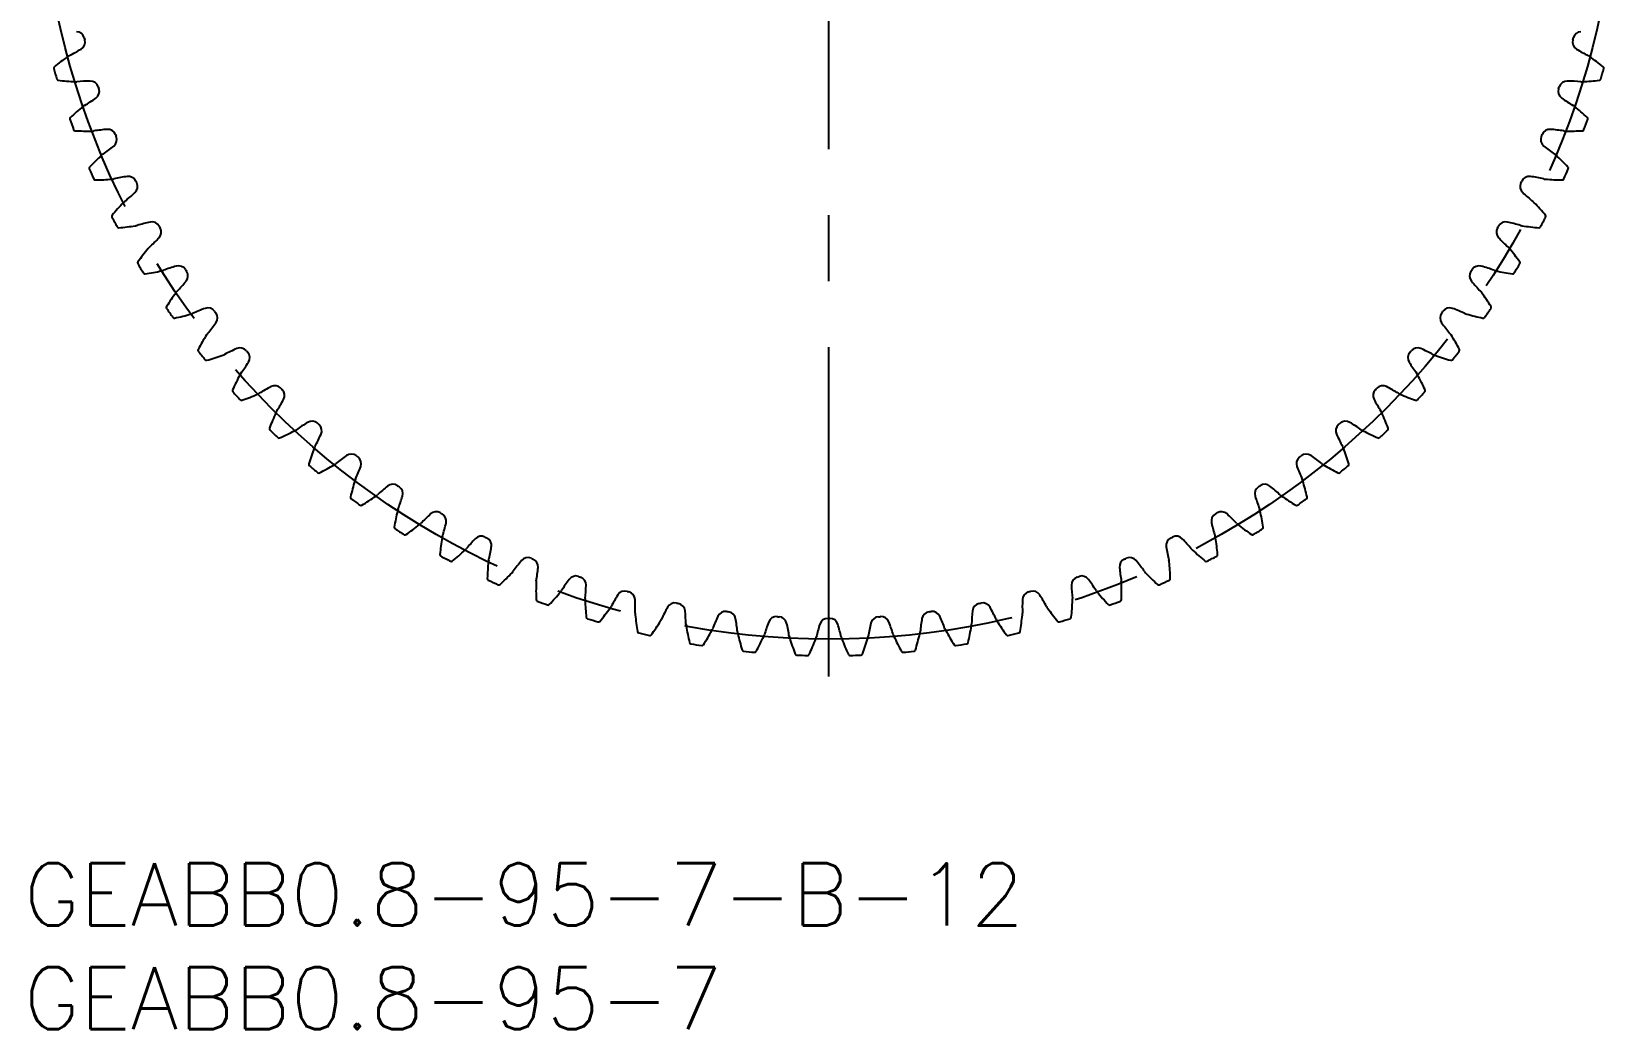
# Model space of a CAD drawing. Extents: x -1 to 118, y -8 to 89.
# Drawn here: x 0.4 to 76.8, y -8 to 40.1 of the extents above; entities that cross this region are included whole.
import ezdxf

# ---------------------------------------------------------------- set-up
doc = ezdxf.new("R2010")
doc.units = 0
doc.header["$LTSCALE"] = 0.5
doc.linetypes.add('CENTER', pattern=[50.8, 31.75, -6.35, 6.35, -6.35])
for name, color, linetype in [('MSM_CENTER', 1, 'CENTER'), ('MSM_CONTINUOUS', 7, 'CONTINUOUS'), ('MSM_PART_NUMBER', 7, 'CONTINUOUS')]:
    doc.layers.add(name, color=color, linetype=linetype)
doc.styles.get("Standard").update_dxf_attribs({"font": 'txt.shx', "height": 3, "bigfont": 'bigfont.shx'})

# ---------------------------------------------------------------- blocks, each defined once
blk = doc.blocks.new('*U2')
at = {"layer": 'MSM_PART_NUMBER'}
blk.add_text('GEABB0.8-95-7-B-12', height=3, dxfattribs=at).set_placement((0, -3))
blk = doc.blocks.new('*U3')
at = {"layer": 'MSM_PART_NUMBER'}
blk.add_text('GEABB0.8-95-7', height=3, dxfattribs=at).set_placement((0, -8))

msp = doc.modelspace()

# ---------------------------------------------------------------- linework, layer by layer
at = {"layer": 'MSM_CENTER'}
msp.add_line((38.8, 9), (38.8, 88.6), dxfattribs=at)
msp.add_circle((38.8, 48.8), 38, dxfattribs=at)
at = {"layer": 'MSM_CONTINUOUS'}
for centre, radius, start, end in [((2.532, 39.667), 0.4, 14.13396, 87.10402), ((38.8, 48.8), 37, 194.13398, 194.28707), ((38.8, 48.8), 37, 345.71293, 345.86602), ((75.068, 39.667), 0.4, 92.89598, 165.86602), ((-2.173, 47.345), 9.5, 297.40147, 301.31704), ((2.557, 39.57), 0.4, 301.31703, 14.28707), ((75.043, 39.57), 0.4, 165.71289, 238.68297), ((79.773, 47.345), 9.5, 238.68296, 242.59853), ((1.527, 38.313), 0.08, 129.06344, 195.71381), ((38.8, 48.8), 38.8, 195.71381, 196.49672), ((8.96, 29.155), 11.875, 125.1579, 129.06332), ((2.505, 38.32), 0.665, 117.40169, 125.15812), ((75.095, 38.32), 0.665, 54.84189, 62.59831), ((68.64, 29.155), 11.875, 50.93668, 54.84211), ((38.8, 48.8), 38.8, 343.50328, 344.28619), ((76.073, 38.313), 0.08, 344.28678, 50.93668), ((1.674, 37.805), 0.08, 196.49672, 263.14722), ((3.081, 49.516), 11.875, 263.1472, 267.05263), ((2.505, 38.32), 0.665, 267.05242, 274.80884), ((3.357, 28.191), 9.5, 90.89349, 94.80906), ((3.215, 37.29), 0.4, 17.92343, 90.89349), ((74.385, 37.29), 0.4, 89.10651, 162.07655), ((74.243, 28.191), 9.5, 85.19094, 89.10651), ((75.095, 38.32), 0.665, 265.19116, 272.94759), ((74.519, 49.516), 11.875, 272.94737, 276.8528), ((75.926, 37.805), 0.08, 276.8528, 343.50328), ((-1.987, 44.64), 9.5, 301.19094, 305.10651), ((3.246, 37.195), 0.4, 305.10651, 18.07655), ((38.8, 48.8), 37, 197.92345, 198.07655), ((74.354, 37.195), 0.4, 161.92342, 234.89349), ((38.8, 48.8), 37, 341.92345, 342.07655), ((79.587, 44.64), 9.5, 234.89349, 238.80906), ((2.302, 35.873), 0.08, 132.85292, 199.50328), ((10.324, 27.226), 11.875, 128.94737, 132.8528), ((3.277, 35.944), 0.665, 121.19116, 128.9476), ((74.323, 35.944), 0.665, 51.05241, 58.80884), ((67.276, 27.226), 11.875, 47.1472, 51.05263), ((75.298, 35.873), 0.08, 340.49731, 47.1472), ((38.8, 48.8), 38.8, 199.50328, 200.28619), ((2.482, 35.375), 0.08, 200.28619, 266.9367), ((3.112, 47.154), 11.875, 266.93668, 270.84211), ((3.277, 35.944), 0.665, 270.84189, 278.59831), ((4.797, 25.894), 9.5, 94.68296, 98.59853), ((4.054, 34.964), 0.4, 21.7129, 94.68297), ((73.546, 34.964), 0.4, 85.31703, 158.28707), ((72.803, 25.894), 9.5, 81.40147, 85.31704), ((74.323, 35.944), 0.665, 261.40169, 269.15812), ((74.488, 47.154), 11.875, 269.1579, 273.06332), ((75.118, 35.375), 0.08, 273.06332, 339.71381), ((38.8, 48.8), 38.8, 339.71381, 340.49672), ((-1.623, 41.953), 9.5, 304.98042, 308.89598), ((4.091, 34.871), 0.4, 308.89598, 21.86602), ((38.8, 48.8), 37, 201.71293, 201.86602), ((73.509, 34.871), 0.4, 158.13394, 231.10402), ((38.8, 48.8), 37, 338.13398, 338.28707), ((79.223, 41.953), 9.5, 231.10402, 235.01958), ((11.812, 25.391), 11.875, 132.73684, 136.64227), ((4.204, 33.625), 0.665, 124.98064, 132.73707), ((73.396, 33.625), 0.665, 47.26295, 55.01936), ((65.788, 25.391), 11.875, 43.35773, 47.26316), ((3.236, 33.489), 0.08, 136.64227, 203.29276), ((38.8, 48.8), 38.8, 203.29276, 204.07566), ((3.448, 33.004), 0.08, 204.07566, 270.72616), ((3.299, 44.799), 11.875, 270.72615, 274.63158), ((4.204, 33.625), 0.665, 274.63137, 282.38779), ((6.385, 23.697), 9.5, 98.47244, 102.38801), ((5.044, 32.697), 0.4, 25.50238, 98.47244), ((38.8, 48.8), 37, 205.5024, 205.6555), ((38.8, 48.8), 37, 334.3445, 334.4976), ((72.556, 32.697), 0.4, 81.52756, 154.4976), ((71.215, 23.697), 9.5, 77.61199, 81.52756), ((73.396, 33.625), 0.665, 257.61221, 265.36865), ((74.301, 44.799), 11.875, 265.36842, 269.27385), ((74.152, 33.004), 0.08, 269.27385, 335.92434), ((38.8, 48.8), 38.8, 335.92434, 336.70724), ((74.364, 33.489), 0.08, 336.70783, 43.35773), ((-1.082, 39.297), 9.5, 308.76989, 312.68546), ((5.087, 32.607), 0.4, 312.68546, 25.6555), ((72.513, 32.607), 0.4, 154.34447, 227.31454), ((78.682, 39.297), 9.5, 227.31454, 231.23011), ((13.418, 23.659), 11.875, 136.52632, 140.43174), ((5.283, 31.372), 0.665, 128.77011, 136.52655), ((72.317, 31.372), 0.665, 43.47346, 51.22989), ((64.182, 23.659), 11.875, 39.56826, 43.47368), ((4.325, 31.172), 0.08, 140.43174, 207.08223), ((38.8, 48.8), 38.8, 207.08223, 207.86514), ((4.57, 30.703), 0.08, 207.86514, 274.51564), ((3.641, 42.461), 11.875, 274.51562, 278.42105), ((5.283, 31.372), 0.665, 278.42084, 286.17726), ((8.115, 21.609), 9.5, 102.26191, 106.17748), ((6.182, 30.502), 0.4, 29.29185, 102.26191), ((6.231, 30.415), 0.4, 316.47493, 29.44497), ((38.8, 48.8), 37, 209.29187, 209.44497), ((71.369, 30.415), 0.4, 150.55499, 223.52507), ((38.8, 48.8), 37, 330.55503, 330.70813), ((71.418, 30.502), 0.4, 77.73809, 150.70813), ((69.485, 21.609), 9.5, 73.82252, 77.73809), ((72.317, 31.372), 0.665, 253.82274, 261.57917), ((73.959, 42.461), 11.875, 261.57895, 265.48438), ((73.03, 30.703), 0.08, 265.48438, 332.13486), ((38.8, 48.8), 38.8, 332.13486, 332.91777), ((73.275, 31.172), 0.08, 332.91836, 39.56826), ((-0.367, 36.682), 9.5, 312.55936, 316.47493), ((77.967, 36.682), 9.5, 223.52507, 227.44064), ((15.135, 22.036), 11.875, 140.31579, 144.22122), ((6.508, 29.194), 0.665, 132.55958, 140.31602), ((71.092, 29.194), 0.665, 39.684, 47.44042), ((62.465, 22.036), 11.875, 35.77878, 39.68421), ((5.566, 28.932), 0.08, 144.22122, 210.87171), ((38.8, 48.8), 38.8, 210.87171, 211.65461), ((5.84, 28.48), 0.08, 211.65461, 278.30511), ((4.137, 40.151), 11.875, 278.3051, 282.21053), ((6.508, 29.194), 0.665, 282.21032, 289.96673), ((9.979, 19.641), 9.5, 106.05138, 109.96695), ((7.463, 28.386), 0.4, 33.08132, 106.05139), ((38.8, 48.8), 37, 213.08135, 213.23444), ((7.517, 28.302), 0.4, 320.2644, 33.23444), ((70.083, 28.302), 0.4, 146.76552, 219.7356), ((38.8, 48.8), 37, 326.76556, 326.91865), ((70.137, 28.386), 0.4, 73.94861, 146.91865), ((67.621, 19.641), 9.5, 70.03305, 73.94862), ((71.092, 29.194), 0.665, 250.03327, 257.7897), ((73.463, 40.151), 11.875, 257.78947, 261.6949), ((71.76, 28.48), 0.08, 261.6949, 328.34539), ((38.8, 48.8), 38.8, 328.34539, 329.1283), ((72.034, 28.932), 0.08, 329.12889, 35.77878), ((7.874, 27.103), 0.665, 136.34906, 144.10549), ((0.519, 34.119), 9.5, 316.34884, 320.2644), ((77.081, 34.119), 9.5, 219.7356, 223.65116), ((69.726, 27.103), 0.665, 35.89453, 43.65094), ((6.952, 26.779), 0.08, 148.01069, 214.66118), ((16.956, 20.531), 11.875, 144.10526, 148.01069), ((8.88, 26.36), 0.4, 36.8708, 109.84086), ((68.72, 26.36), 0.4, 70.15914, 143.12918), ((60.644, 20.531), 11.875, 31.98931, 35.89474), ((70.648, 26.779), 0.08, 325.33882, 31.98931), ((38.8, 48.8), 38.8, 214.66118, 215.44408), ((7.256, 26.346), 0.08, 215.44408, 282.09457), ((4.784, 37.879), 11.875, 282.09457, 286), ((7.874, 27.103), 0.665, 285.99979, 293.75621), ((11.969, 17.8), 9.5, 109.84086, 113.75643), ((1.573, 31.622), 9.5, 320.13831, 324.05388), ((38.8, 48.8), 37, 216.87082, 217.02392), ((8.94, 26.28), 0.4, 324.05388, 37.02392), ((68.66, 26.28), 0.4, 142.97605, 215.94612), ((76.027, 31.622), 9.5, 215.94612, 219.86169), ((38.8, 48.8), 37, 322.97608, 323.12918), ((65.631, 17.8), 9.5, 66.24357, 70.15914), ((69.726, 27.103), 0.665, 246.24379, 254.00023), ((72.816, 37.879), 11.875, 254, 257.90543), ((70.344, 26.346), 0.08, 257.90543, 324.55592), ((38.8, 48.8), 38.8, 324.55592, 325.33882), ((18.872, 19.149), 11.875, 147.89474, 151.80017), ((9.376, 25.107), 0.665, 140.13853, 147.89497), ((68.224, 25.107), 0.665, 32.10505, 39.86147), ((58.728, 19.149), 11.875, 28.19983, 32.10526), ((8.477, 24.722), 0.08, 151.80017, 218.45065), ((38.8, 48.8), 38.8, 218.45065, 219.23356), ((5.58, 35.655), 11.875, 285.88404, 289.78947), ((9.376, 25.107), 0.665, 289.78925, 297.54568), ((14.076, 16.094), 9.5, 113.63033, 117.5459), ((10.429, 24.431), 0.4, 40.66027, 113.63033), ((38.8, 48.8), 37, 220.66029, 220.81339), ((10.494, 24.355), 0.4, 327.84335, 40.81339), ((67.106, 24.355), 0.4, 139.18658, 212.15665), ((38.8, 48.8), 37, 319.18661, 319.33971), ((67.171, 24.431), 0.4, 66.36967, 139.33971), ((63.524, 16.094), 9.5, 62.4541, 66.36967), ((68.224, 25.107), 0.665, 242.45432, 250.21075), ((72.02, 35.655), 11.875, 250.21053, 254.11596), ((38.8, 48.8), 38.8, 320.76644, 321.54935), ((69.123, 24.722), 0.08, 321.54935, 28.19983), ((8.808, 24.31), 0.08, 219.23356, 285.88404), ((2.79, 29.199), 9.5, 323.92778, 327.84335), ((74.81, 29.199), 9.5, 212.15665, 216.07222), ((68.792, 24.31), 0.08, 254.11596, 320.76644), ((20.875, 17.896), 11.875, 151.68421, 155.58964), ((11.006, 23.214), 0.665, 143.928, 151.68444), ((16.292, 14.532), 9.5, 117.41981, 121.33537), ((12.101, 22.609), 0.4, 44.44974, 117.41981), ((65.499, 22.609), 0.4, 62.58019, 135.55023), ((61.308, 14.532), 9.5, 58.66463, 62.58019), ((66.594, 23.214), 0.665, 28.31556, 36.072), ((56.725, 17.896), 11.875, 24.41036, 28.31579), ((10.134, 22.771), 0.08, 155.58964, 222.24013), ((38.8, 48.8), 38.8, 222.24013, 223.02303), ((10.493, 22.382), 0.08, 223.02303, 289.67351), ((6.522, 33.488), 11.875, 289.67352, 293.57895), ((11.006, 23.214), 0.665, 293.57874, 301.33515), ((4.164, 26.862), 9.5, 327.71726, 331.63283), ((38.8, 48.8), 37, 224.44977, 224.60286), ((12.172, 22.538), 0.4, 331.63282, 44.60286), ((65.428, 22.538), 0.4, 135.3971, 208.36718), ((73.436, 26.862), 9.5, 208.36717, 212.28274), ((38.8, 48.8), 37, 315.39714, 315.55023), ((66.594, 23.214), 0.665, 238.66485, 246.42128), ((71.078, 33.488), 11.875, 246.42105, 250.32648), ((67.107, 22.382), 0.08, 250.32648, 316.97697), ((38.8, 48.8), 38.8, 316.97697, 317.75987), ((67.466, 22.771), 0.08, 317.75987, 24.41036), ((22.957, 16.779), 11.875, 155.47368, 159.37911), ((12.758, 21.433), 0.665, 147.71748, 155.47392), ((64.842, 21.433), 0.665, 24.52609, 32.28252), ((54.643, 16.779), 11.875, 20.62089, 24.52632), ((11.917, 20.933), 0.08, 159.37899, 226.0296), ((38.8, 48.8), 38.8, 226.0296, 226.8125), ((7.604, 31.388), 11.875, 293.46299, 297.36842), ((12.758, 21.433), 0.665, 297.36821, 305.12463), ((18.606, 13.119), 9.5, 121.20928, 125.12485), ((13.891, 20.902), 0.4, 48.23922, 121.20928), ((5.69, 24.621), 9.5, 331.50673, 335.4223), ((38.8, 48.8), 37, 228.23924, 228.39234), ((13.965, 20.836), 0.4, 335.4223, 48.39234), ((63.635, 20.836), 0.4, 131.60763, 204.5777), ((71.91, 24.621), 9.5, 204.5777, 208.49327), ((38.8, 48.8), 37, 311.60766, 311.76076), ((63.709, 20.902), 0.4, 58.79072, 131.76076), ((58.994, 13.119), 9.5, 54.87515, 58.79072), ((64.842, 21.433), 0.665, 234.87537, 242.6318), ((69.996, 31.388), 11.875, 242.63158, 246.53701), ((38.8, 48.8), 38.8, 313.1875, 313.9704), ((65.683, 20.933), 0.08, 313.9704, 20.62089), ((12.3, 20.569), 0.08, 226.8125, 293.46299), ((25.107, 15.802), 11.875, 159.26316, 163.16859), ((14.623, 19.771), 0.665, 151.50695, 159.26339), ((62.977, 19.771), 0.665, 20.73663, 28.49305), ((52.493, 15.802), 11.875, 16.83141, 20.73684), ((65.3, 20.569), 0.08, 246.53701, 313.1875), ((13.818, 19.217), 0.08, 163.16847, 229.81907), ((38.8, 48.8), 38.8, 229.81907, 230.60198), ((8.823, 29.365), 11.875, 297.25247, 301.15789), ((14.623, 19.771), 0.665, 301.15767, 308.9141), ((21.008, 11.862), 9.5, 124.99875, 128.91432), ((15.789, 19.317), 0.4, 52.02869, 124.99876), ((7.36, 22.485), 9.5, 335.29621, 339.21177), ((38.8, 48.8), 37, 232.02872, 232.18181), ((15.868, 19.255), 0.4, 339.21177, 52.18181), ((61.732, 19.255), 0.4, 127.81816, 200.78823), ((70.24, 22.485), 9.5, 200.78823, 204.70379), ((38.8, 48.8), 37, 307.81819, 307.97129), ((61.811, 19.317), 0.4, 55.00124, 127.97129), ((56.592, 11.862), 9.5, 51.08568, 55.00125), ((62.977, 19.771), 0.665, 231.0859, 238.84233), ((68.777, 29.365), 11.875, 238.84211, 242.74753), ((38.8, 48.8), 38.8, 309.39802, 310.18093), ((63.782, 19.217), 0.08, 310.18093, 16.83141), ((14.224, 18.879), 0.08, 230.60198, 297.25247), ((27.318, 14.969), 11.875, 163.05263, 166.95806), ((16.595, 18.237), 0.665, 155.29643, 163.05286), ((61.005, 18.237), 0.665, 16.94714, 24.70357), ((50.282, 14.969), 11.875, 13.04194, 16.94737), ((63.376, 18.879), 0.08, 242.74753, 309.39802), ((15.827, 17.631), 0.08, 166.95806, 233.60855), ((10.173, 27.426), 11.875, 301.04194, 304.94737), ((16.595, 18.237), 0.665, 304.94714, 312.70357), ((23.489, 10.767), 9.5, 128.78823, 132.70379), ((17.788, 17.861), 0.4, 55.81816, 128.78823), ((38.8, 48.8), 37, 235.81819, 235.97129), ((9.168, 20.465), 9.5, 339.08568, 343.00125), ((17.871, 17.804), 0.4, 343.00124, 55.97129), ((59.729, 17.804), 0.4, 124.02868, 196.99876), ((68.432, 20.465), 9.5, 196.99875, 200.91432), ((38.8, 48.8), 37, 304.02872, 304.18181), ((59.812, 17.861), 0.4, 51.21177, 124.18181), ((54.111, 10.767), 9.5, 47.29621, 51.21177), ((61.005, 18.237), 0.665, 227.29643, 235.05286), ((67.427, 27.426), 11.875, 235.05263, 238.95806), ((61.773, 17.631), 0.08, 306.39145, 13.04194), ((38.8, 48.8), 38.8, 233.60855, 234.39145), ((16.256, 17.32), 0.08, 234.39145, 301.04194), ((29.579, 14.285), 11.875, 166.84211, 170.74753), ((18.663, 16.836), 0.665, 159.0859, 166.84233), ((26.036, 9.839), 9.5, 132.5777, 136.49327), ((19.879, 16.539), 0.4, 59.60764, 132.5777), ((38.8, 48.8), 37, 239.60766, 239.76076), ((19.965, 16.489), 0.4, 346.79072, 59.76076), ((57.635, 16.489), 0.4, 120.23921, 193.20928), ((38.8, 48.8), 37, 300.23924, 300.39234), ((57.721, 16.539), 0.4, 47.4223, 120.39234), ((51.564, 9.839), 9.5, 43.50673, 47.4223), ((58.937, 16.836), 0.665, 13.15768, 20.9141), ((48.021, 14.285), 11.875, 9.25247, 13.1579), ((61.344, 17.32), 0.08, 238.95806, 305.60855), ((38.8, 48.8), 38.8, 305.60855, 306.39145), ((17.938, 16.181), 0.08, 170.74753, 237.39802), ((38.8, 48.8), 38.8, 237.39802, 238.18093), ((11.648, 25.581), 11.875, 304.83141, 308.73684), ((18.663, 16.836), 0.665, 308.73662, 316.49305), ((11.106, 18.568), 9.5, 342.87515, 346.79072), ((66.494, 18.568), 9.5, 193.20928, 197.12485), ((58.937, 16.836), 0.665, 223.50695, 231.26338), ((65.952, 25.581), 11.875, 231.26316, 235.16859), ((38.8, 48.8), 38.8, 301.81907, 302.60198), ((59.662, 16.181), 0.08, 302.60198, 9.25247), ((18.385, 15.899), 0.08, 238.18152, 304.83141), ((31.881, 13.751), 11.875, 170.63158, 174.53701), ((20.82, 15.575), 0.665, 162.87537, 170.6318), ((28.639, 9.08), 9.5, 136.36717, 140.28274), ((22.052, 15.359), 0.4, 63.39711, 136.36718), ((38.8, 48.8), 37, 243.39714, 243.55023), ((22.142, 15.315), 0.4, 350.58019, 63.55023), ((55.458, 15.315), 0.4, 116.44974, 189.41981), ((38.8, 48.8), 37, 296.44977, 296.60286), ((55.548, 15.359), 0.4, 43.63282, 116.60286), ((48.961, 9.08), 9.5, 39.71726, 43.63283), ((56.78, 15.575), 0.665, 9.36821, 17.12463), ((45.719, 13.751), 11.875, 5.46299, 9.36842), ((59.215, 15.899), 0.08, 235.16859, 301.81907), ((20.139, 14.873), 0.08, 174.53701, 241.1875), ((38.8, 48.8), 38.8, 241.1875, 241.9704), ((20.604, 14.622), 0.08, 241.97099, 308.62089), ((13.242, 23.837), 11.875, 308.62089, 312.52632), ((20.82, 15.575), 0.665, 312.52611, 320.28252), ((34.212, 13.37), 11.875, 174.42105, 178.32648), ((23.055, 14.46), 0.665, 166.66485, 174.42128), ((13.164, 16.804), 9.5, 346.66463, 350.58019), ((31.286, 8.495), 9.5, 140.15665, 144.07222), ((24.299, 14.326), 0.4, 67.18659, 140.15665), ((38.8, 48.8), 37, 247.18661, 247.33971), ((24.391, 14.287), 0.4, 354.36967, 67.33971), ((53.209, 14.287), 0.4, 112.66026, 185.63033), ((38.8, 48.8), 37, 292.66029, 292.81339), ((53.301, 14.326), 0.4, 39.84335, 112.81339), ((46.314, 8.495), 9.5, 35.92778, 39.84335), ((64.436, 16.804), 9.5, 189.41981, 193.33537), ((54.545, 14.46), 0.665, 5.57874, 13.33515), ((43.388, 13.37), 11.875, 1.67352, 5.57895), ((56.78, 15.575), 0.665, 219.71748, 227.47391), ((64.358, 23.837), 11.875, 227.47368, 231.37911), ((56.996, 14.622), 0.08, 231.37911, 298.0296), ((38.8, 48.8), 38.8, 298.0296, 298.8125), ((57.461, 14.873), 0.08, 298.8125, 5.46299), ((14.948, 22.202), 11.875, 312.41036, 316.31579), ((23.055, 14.46), 0.665, 316.31558, 324.072), ((15.335, 15.18), 9.5, 350.4541, 354.36967), ((26.609, 13.443), 0.4, 70.97606, 143.94612), ((38.8, 48.8), 37, 250.97608, 251.12918), ((26.704, 13.41), 0.4, 358.15914, 71.12918), ((50.896, 13.41), 0.4, 108.87079, 181.84086), ((38.8, 48.8), 37, 288.87082, 289.02392), ((50.991, 13.443), 0.4, 36.05388, 109.02392), ((62.265, 15.18), 9.5, 185.63033, 189.5459), ((54.545, 14.46), 0.665, 215.928, 223.68444), ((62.652, 22.202), 11.875, 223.68421, 227.58964), ((22.422, 13.714), 0.08, 178.32648, 244.97697), ((38.8, 48.8), 38.8, 244.97697, 245.75987), ((22.903, 13.494), 0.08, 245.76046, 312.41036), ((36.564, 13.144), 11.875, 178.21053, 182.11596), ((25.359, 13.494), 0.665, 170.45432, 178.21075), ((16.758, 20.684), 11.875, 316.19983, 320.10526), ((25.359, 13.494), 0.665, 320.10505, 327.86147), ((33.966, 8.087), 9.5, 143.94612, 147.86169), ((17.608, 13.703), 9.5, 354.24357, 358.15914), ((28.972, 12.714), 0.4, 74.76553, 147.7356), ((38.8, 48.8), 37, 254.76556, 254.91865), ((29.069, 12.688), 0.4, 1.94861, 74.91865), ((48.531, 12.688), 0.4, 105.08132, 178.05139), ((38.8, 48.8), 37, 285.08135, 285.23444), ((48.628, 12.714), 0.4, 32.2644, 105.23444), ((59.992, 13.703), 9.5, 181.84086, 185.75643), ((43.634, 8.087), 9.5, 32.13831, 36.05388), ((52.241, 13.494), 0.665, 212.13853, 219.89496), ((60.842, 20.684), 11.875, 219.89474, 223.80017), ((52.241, 13.494), 0.665, 1.78926, 9.54568), ((41.036, 13.144), 11.875, 357.88404, 1.78947), ((54.697, 13.494), 0.08, 227.58964, 294.24013), ((38.8, 48.8), 38.8, 294.24013, 295.02303), ((55.178, 13.714), 0.08, 295.02303, 1.67352), ((24.777, 12.709), 0.08, 182.11596, 248.76644), ((38.8, 48.8), 38.8, 248.76644, 249.54935), ((25.271, 12.52), 0.08, 249.54935, 316.19983), ((27.722, 12.683), 0.665, 174.24379, 182.00023), ((38.925, 13.074), 11.875, 182, 185.90543), ((18.664, 19.289), 11.875, 319.98931, 323.89474), ((27.722, 12.683), 0.665, 323.89453, 331.65094), ((36.667, 7.856), 9.5, 147.7356, 151.65116), ((19.974, 12.379), 9.5, 358.03305, 1.94862), ((39.378, 7.805), 9.5, 151.52507, 155.44064), ((31.379, 12.144), 0.4, 78.555, 151.52507), ((38.8, 48.8), 37, 258.55503, 258.70813), ((31.477, 12.124), 0.4, 5.73809, 78.70813), ((46.123, 12.124), 0.4, 101.29184, 174.26191), ((38.8, 48.8), 37, 281.29187, 281.44497), ((46.221, 12.144), 0.4, 28.47493, 101.44497), ((38.222, 7.805), 9.5, 24.55936, 28.47493), ((57.626, 12.379), 9.5, 178.05138, 181.96695), ((40.933, 7.856), 9.5, 28.34884, 32.2644), ((49.878, 12.683), 0.665, 208.34906, 216.10549), ((58.936, 19.289), 11.875, 216.10526, 220.01069), ((38.675, 13.074), 11.875, 354.09457, 358), ((49.878, 12.683), 0.665, 357.99979, 5.75621), ((52.329, 12.52), 0.08, 223.80017, 290.45065), ((38.8, 48.8), 38.8, 290.45065, 291.23356), ((52.823, 12.709), 0.08, 291.23356, 357.88404), ((27.193, 11.861), 0.08, 185.90543, 252.55592), ((38.8, 48.8), 38.8, 252.55592, 253.33882), ((27.699, 11.706), 0.08, 253.33882, 319.98931), ((30.133, 12.03), 0.665, 178.03327, 185.7897), ((41.286, 13.161), 11.875, 185.78947, 189.6949), ((20.659, 18.023), 11.875, 323.77878, 327.68421), ((30.133, 12.03), 0.665, 327.684, 335.44042), ((22.422, 11.214), 9.5, 1.82252, 5.73809), ((32.582, 11.537), 0.665, 181.82274, 189.57917), ((42.086, 7.933), 9.5, 155.31454, 159.23011), ((33.818, 11.733), 0.4, 82.34448, 155.31454), ((38.8, 48.8), 37, 262.3445, 262.4976), ((33.917, 11.72), 0.4, 9.52756, 82.4976), ((24.942, 10.214), 9.5, 5.61199, 9.52756), ((44.78, 8.239), 9.5, 159.10402, 163.01958), ((36.278, 11.485), 0.4, 86.13395, 159.10402), ((38.8, 48.8), 37, 266.13398, 266.28707), ((36.378, 11.479), 0.4, 13.31703, 86.28707), ((27.523, 9.382), 9.5, 9.40147, 13.31704), ((47.447, 8.723), 9.5, 162.89349, 166.80906), ((38.75, 11.4), 0.4, 89.92342, 162.89349), ((38.8, 48.8), 37, 269.92345, 270.07655), ((38.85, 11.4), 0.4, 17.10651, 90.07655), ((30.153, 8.723), 9.5, 13.19094, 17.10651), ((50.077, 9.382), 9.5, 166.68296, 170.59853), ((41.222, 11.479), 0.4, 93.71289, 166.68297), ((38.8, 48.8), 37, 273.71293, 273.86602), ((41.322, 11.485), 0.4, 20.89598, 93.86602), ((32.82, 8.239), 9.5, 16.98042, 20.89598), ((52.658, 10.214), 9.5, 170.47244, 174.38801), ((43.683, 11.72), 0.4, 97.50237, 170.47244), ((38.8, 48.8), 37, 277.5024, 277.6555), ((43.782, 11.733), 0.4, 24.68546, 97.6555), ((35.514, 7.933), 9.5, 20.76989, 24.68546), ((45.018, 11.537), 0.665, 350.42084, 358.17726), ((55.178, 11.214), 9.5, 174.26191, 178.17748), ((47.467, 12.03), 0.665, 204.55958, 212.31601), ((56.941, 18.023), 11.875, 212.31579, 216.22122), ((36.314, 13.161), 11.875, 350.3051, 354.21053), ((47.467, 12.03), 0.665, 354.21032, 1.96673), ((49.901, 11.706), 0.08, 220.01069, 286.66118), ((38.8, 48.8), 38.8, 286.66118, 287.44408), ((50.407, 11.861), 0.08, 287.44408, 354.09457), ((29.659, 11.174), 0.08, 189.6949, 256.34539), ((38.8, 48.8), 38.8, 256.34539, 257.12829), ((30.174, 11.053), 0.08, 257.12829, 323.77878), ((43.636, 13.403), 11.875, 189.57895, 193.48438), ((22.733, 16.891), 11.875, 327.56826, 331.47368), ((32.582, 11.537), 0.665, 331.47347, 339.22989), ((35.058, 11.208), 0.665, 185.61221, 193.36865), ((45.965, 13.8), 11.875, 193.36842, 197.27385), ((24.877, 15.899), 11.875, 331.35773, 335.26316), ((35.058, 11.208), 0.665, 335.26295, 343.01936), ((37.551, 11.043), 0.665, 189.40169, 197.15812), ((48.262, 14.35), 11.875, 197.1579, 201.06332), ((27.082, 15.051), 11.875, 335.1472, 339.05263), ((37.551, 11.043), 0.665, 339.05242, 346.80884), ((40.049, 11.043), 0.665, 193.19116, 200.94759), ((50.518, 15.051), 11.875, 200.94737, 204.8528), ((29.338, 14.35), 11.875, 338.93668, 342.84211), ((40.049, 11.043), 0.665, 342.84189, 350.59831), ((42.542, 11.208), 0.665, 196.98064, 204.73707), ((52.723, 15.899), 11.875, 204.73684, 208.64227), ((31.635, 13.8), 11.875, 342.72615, 346.63158), ((42.542, 11.208), 0.665, 346.63135, 354.38779), ((45.018, 11.537), 0.665, 200.77011, 208.52654), ((54.867, 16.891), 11.875, 208.52632, 212.43174), ((33.964, 13.403), 11.875, 346.51562, 350.42105), ((47.426, 11.053), 0.08, 216.22122, 282.87171), ((38.8, 48.8), 38.8, 282.87171, 283.65461), ((47.941, 11.174), 0.08, 283.65461, 350.3051), ((32.166, 10.653), 0.08, 193.48438, 260.13486), ((38.8, 48.8), 38.8, 260.13486, 260.91777), ((32.688, 10.565), 0.08, 260.91777, 327.56826), ((34.702, 10.297), 0.08, 197.27385, 263.92434), ((38.8, 48.8), 38.8, 263.92434, 264.70724), ((35.228, 10.245), 0.08, 264.70724, 331.35773), ((37.255, 10.111), 0.08, 201.06332, 267.71381), ((38.8, 48.8), 38.8, 267.71381, 268.49672), ((37.784, 10.093), 0.08, 268.49672, 335.1472), ((39.816, 10.093), 0.08, 204.8528, 271.50328), ((38.8, 48.8), 38.8, 271.50328, 272.28619), ((40.345, 10.111), 0.08, 272.28619, 338.93668), ((42.372, 10.245), 0.08, 208.64227, 275.29276), ((38.8, 48.8), 38.8, 275.29276, 276.07566), ((42.898, 10.297), 0.08, 276.07566, 342.72615), ((44.912, 10.565), 0.08, 212.43174, 279.08223), ((38.8, 48.8), 38.8, 279.08223, 279.86514), ((45.434, 10.653), 0.08, 279.86514, 346.51562)]:
    msp.add_arc(centre, radius, start, end, dxfattribs=at)

# ---------------------------------------------------------------- block references
for name in ['*U2', '*U3']:
    msp.add_blockref(name, (0, 0), dxfattribs=at)

doc.saveas('drawing.dxf')
